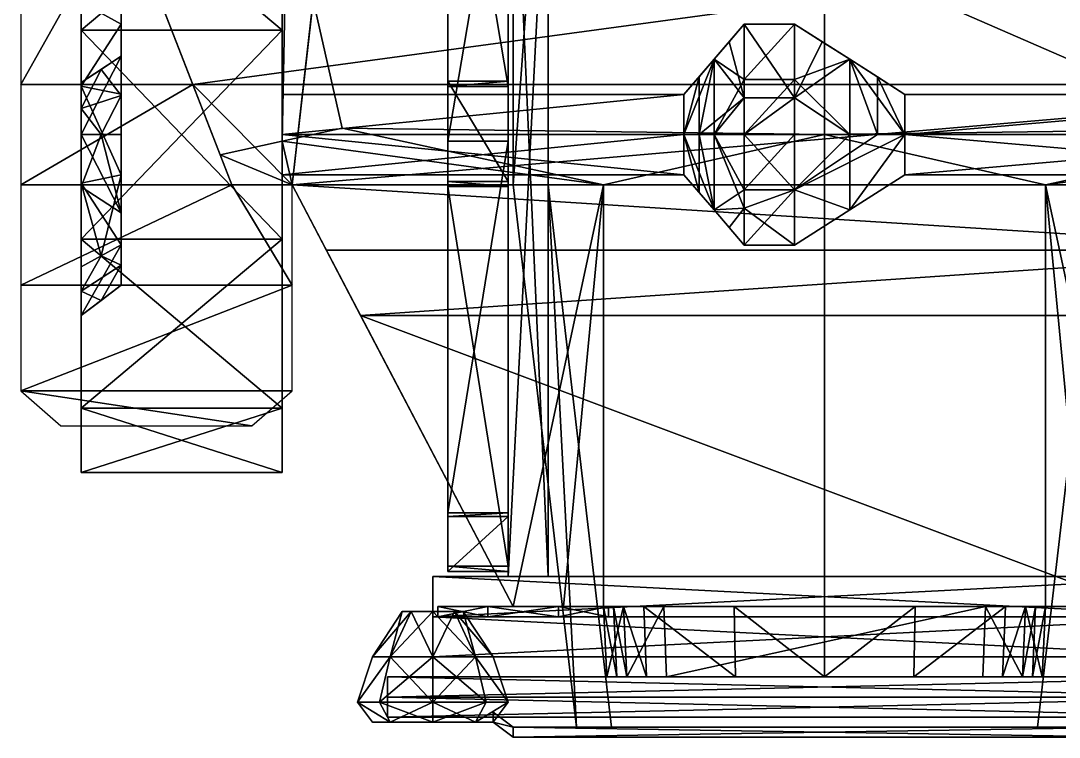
# Model space of a CAD drawing. Header units: millimetres. Extents: x -10.2 to 10.2, y -18.1 to 28.
# Drawn here: x -10 to 2.92, y -18.12 to -9.21 of the extents above; entities that cross this region are included whole.
import ezdxf

# ---------------------------------------------------------------- set-up
doc = ezdxf.new("R2010")
doc.units = ezdxf.units.MM
doc.header["$MEASUREMENT"] = 0
doc.layers.add('Default', color=7, linetype='Continuous')
doc.layers.add('wheels', color=2, linetype='Continuous')

msp = doc.modelspace()

# ---------------------------------------------------------------- linework, layer by layer
at = {"layer": 'Default', "extrusion": (0.993605, -0.11291, 0)}
for p, q in [((-6, -5.75, 7.75), (-6.625, -11.25, 7.75)), ((-6.483, -10, 10.5), (-6.227, -7.75, 9.75)), ((-6.625, -11.25, 10.5), (-6.483, -10, 10.5)), ((-6.625, -11.25, 7.75), (-6.625, -11.25, 10.5))]:
    msp.add_line(p, q, dxfattribs=at)
at = {"layer": 'Default', "extrusion": (0, 1, 0)}
for p, q in [((-2.5, -16.5, 5.625), (-2.75, -16.5, 6)), ((-2.75, -16.5, 6), (-2.625, -16.5, 13)), ((-2.625, -16.5, 13), (-2.5, -16.5, 13.125)), ((-2, -16.5, 5.5), (-2.5, -16.5, 5.625)), ((-2.5, -16.5, 13.125), (-2.25, -16.5, 13.25)), ((-2.25, -16.5, 13.25), (-1.125, -16.5, 13.5)), ((2, -16.5, 5.5), (-2, -16.5, 5.5)), ((-1.125, -16.5, 13.5), (0, -16.5, 13.625)), ((0, -16.5, 13.625), (1.125, -16.5, 13.5)), ((1.125, -16.5, 13.5), (2.25, -16.5, 13.25)), ((2.5, -16.5, 5.625), (2, -16.5, 5.5)), ((2.25, -16.5, 13.25), (2.5, -16.5, 13.125)), ((2.5, -16.5, 13.125), (2.625, -16.5, 13)), ((2.75, -16.5, 6), (2.5, -16.5, 5.625)), ((2.625, -16.5, 13), (2.75, -16.5, 6)), ((-2.462, -17.375, 5.623), (-2.708, -17.375, 5.992)), ((-2.708, -17.375, 5.992), (-2.585, -17.375, 12.885)), ((-2.585, -17.375, 12.885), (-2.462, -17.375, 13.008)), ((-1.969, -17.375, 5.5), (-2.462, -17.375, 5.623)), ((-2.462, -17.375, 13.008), (-2.215, -17.375, 13.131)), ((-2.215, -17.375, 13.131), (-1.108, -17.375, 13.377)), ((1.969, -17.375, 5.5), (-1.969, -17.375, 5.5)), ((-1.108, -17.375, 13.377), (0, -17.375, 13.5)), ((0, -17.375, 13.5), (1.108, -17.375, 13.377)), ((1.108, -17.375, 13.377), (2.215, -17.375, 13.131)), ((2.462, -17.375, 5.623), (1.969, -17.375, 5.5)), ((2.215, -17.375, 13.131), (2.462, -17.375, 13.008)), ((2.462, -17.375, 13.008), (2.585, -17.375, 12.885)), ((2.708, -17.375, 5.992), (2.462, -17.375, 5.623)), ((2.585, -17.375, 12.885), (2.708, -17.375, 5.992))]:
    msp.add_line(p, q, dxfattribs=at)
at = {"layer": 'Default'}
for points in [[(0, -10.625, 18), (0, -4.5, 19.25), (-6.688, -7.522, 18.625), (-6, -10.544, 18)], [(6.688, -7.522, 18.625), (0, -4.5, 19.25), (0, -10.625, 18), (6, -10.544, 18)], [(-3.938, -4.875, 6.25), (-3.938, -16.125, 5.914), (-3.438, -16.125, 5.914)], [(-3.938, -4.875, 6.25), (-3.938, -6.438, 4.812), (-3.938, -16.125, 5.914)], [(-3.938, -4.875, 6.25), (-3.438, -16.125, 5.914), (-3.438, -4.875, 6.25)], [(-3.438, -6.438, 4.812), (-3.438, -4.875, 6.25), (-3.438, -16.125, 5.914)], [(-3.438, -5.219, 6.689), (-3.875, -5.219, 6.689), (-3.875, -11.25, 6.938)], [(-3.438, -5.219, 6.689), (-3.875, -11.25, 6.938), (-3.438, -11.25, 6.938)], [(-3.875, -11.25, 6.938), (-3.875, -5.219, 6.689), (-3.875, -5.75, 7.75)], [(-4.688, -10.705, 5.31), (-4.688, -6.288, 5.781), (-4.688, -5.578, 5.45)], [(-4.688, -10.025, 4.477), (-4.688, -10.705, 5.31), (-4.688, -5.578, 5.45)], [(-3.938, -10.025, 4.477), (-4.688, -10.025, 4.477), (-4.688, -5.578, 5.45)], [(-3.938, -10.025, 4.477), (-4.688, -5.578, 5.45), (-3.938, -5.578, 5.45)], [(-3.938, -10.705, 5.31), (-3.938, -5.578, 5.45), (-3.938, -6.288, 5.781)], [(-3.938, -10.025, 4.477), (-3.938, -5.578, 5.45), (-3.938, -10.705, 5.31)], [(6.625, -11.25, 7.75), (-6.625, -11.25, 7.75), (-6, -5.75, 7.75)], [(6.625, -11.25, 7.75), (-6, -5.75, 7.75), (6, -5.75, 7.75)], [(-3.875, -11.25, 7.75), (-3.875, -11.25, 6.938), (-3.875, -5.75, 7.75)], [(-3.938, -6.288, 5.781), (-4.688, -6.288, 5.781), (-4.688, -10.705, 5.31)], [(-3.938, -6.288, 5.781), (-4.688, -10.705, 5.31), (-3.938, -10.705, 5.31)], [(-3.938, -16.125, 5.336), (-3.938, -6.438, 4.812), (-3.438, -6.438, 4.812)], [(-3.938, -16.125, 5.336), (-3.438, -6.438, 4.812), (-3.438, -16.125, 5.336)], [(-3.938, -6.438, 4.812), (-3.938, -16.125, 5.336), (-3.938, -16.125, 5.914)], [(-3.438, -16.125, 5.336), (-3.438, -6.438, 4.812), (-3.438, -16.125, 5.914)], [(-8.76, -7.688, 16), (-7.521, -10.875, 16), (-6.749, -10.708, 17.015), (-6.688, -7.522, 18.625)], [(-6.749, -10.708, 17.015), (-6, -10.544, 18), (-6.688, -7.522, 18.625)], [(-8.736, -7.75, 9.75), (-10, -7.75, 9.75), (-10, -10, 10.5)], [(-8.736, -7.75, 9.75), (-10, -10, 10.5), (-7.861, -10, 10.5)], [(-7.861, -10, 10.5), (-8.76, -7.688, 16), (-8.736, -7.75, 9.75)], [(-7.375, -11.25, 13.875), (-8.76, -7.688, 16), (-7.861, -10, 10.5)], [(-7.521, -10.875, 16), (-8.76, -7.688, 16), (-7.375, -11.25, 13.875)], [(8.736, -7.75, 9.75), (-7.861, -10, 10.5), (-8.736, -7.75, 9.75)], [(8.736, -7.75, 9.75), (7.861, -10, 10.5), (-7.861, -10, 10.5)], [(-6.227, -7.75, 9.75), (-6.312, -8.5, 7.75), (-6.483, -10, 10.5)], [(-6.483, -10, 10.5), (-6.312, -8.5, 7.75), (-6.625, -11.25, 7.75)], [(-1, -9.25, 4.919), (-1, -9.938, 5.316), (-1.375, -9.688, 4.666)], [(-1, -9.25, 4.919), (-1.375, -9.688, 4.666), (-1, -9.25, 4.125)], [(-1.375, -9.688, 4.666), (-1.375, -9.688, 3.584), (-1, -9.25, 4.125)], [(-1.375, -9.688, 3.584), (-1.188, -9.469, 3.457), (-1, -9.25, 4.125)], [(-1, -9.25, 3.331), (-1.188, -9.469, 3.457), (-1, -10.167, 2.802)], [(-1, -9.25, 4.125), (-1.188, -9.469, 3.457), (-1, -9.25, 3.331)], [(-0.375, -9.25, 4.919), (-0.375, -9.938, 5.316), (-1, -9.938, 5.316)], [(-0.375, -10.167, 2.802), (-0.375, -9.25, 3.331), (-1, -9.25, 3.331)], [(-0.375, -9.25, 3.331), (-0.375, -9.25, 4.125), (-1, -9.25, 4.125)], [(-0.375, -9.25, 4.125), (-0.375, -9.25, 4.919), (-1, -9.25, 4.919)], [(-0.375, -9.25, 4.919), (-1, -9.938, 5.316), (-1, -9.25, 4.919)], [(-0.375, -10.167, 2.802), (-1, -9.25, 3.331), (-1, -10.167, 2.802)], [(-0.375, -9.25, 3.331), (-1, -9.25, 4.125), (-1, -9.25, 3.331)], [(-0.375, -9.25, 4.125), (-1, -9.25, 4.919), (-1, -9.25, 4.125)], [(0.312, -9.688, 4.666), (-0.375, -9.938, 5.316), (-0.375, -9.25, 4.919)], [(-0.375, -9.25, 3.331), (-0.375, -10.167, 2.802), (-0.031, -9.469, 3.457)], [(-0.375, -9.25, 4.125), (-0.375, -9.25, 3.331), (-0.031, -9.469, 3.457)], [(-0.375, -9.25, 4.125), (0.312, -9.688, 4.666), (-0.375, -9.25, 4.919)], [(-0.031, -9.469, 3.457), (0.312, -9.688, 3.584), (-0.375, -9.25, 4.125)], [(0.312, -9.688, 3.584), (0.312, -9.688, 4.666), (-0.375, -9.25, 4.125)], [(-1, -10.167, 2.802), (-1.188, -9.469, 3.457), (-1.375, -9.688, 3.584)], [(-0.375, -10.167, 2.802), (0.312, -9.688, 3.584), (-0.031, -9.469, 3.457)], [(-1.75, -10.625, 4.702), (-1.75, -10.125, 4.414), (-1.375, -9.688, 4.666)], [(-1.375, -10.625, 5.208), (-1.75, -10.625, 4.702), (-1.375, -9.688, 4.666)], [(-1.75, -10.125, 4.414), (-1.562, -9.906, 3.71), (-1.375, -9.688, 4.666)], [(-1.375, -9.688, 3.584), (-1.375, -9.688, 4.666), (-1.562, -9.906, 3.71)], [(-1.375, -9.688, 3.584), (-1.562, -9.906, 3.71), (-1.562, -10.625, 3.295)], [(-1, -10.167, 2.802), (-1.375, -9.688, 3.584), (-1.562, -10.625, 3.295)], [(-1.375, -10.625, 5.208), (-1.375, -9.688, 4.666), (-1, -9.938, 5.316)], [(-0.375, -9.938, 5.316), (0.312, -9.688, 4.666), (0.312, -10.625, 5.208)], [(-0.375, -10.167, 2.802), (0.312, -10.625, 3.042), (0.312, -9.688, 3.584)], [(1, -10.625, 4.702), (0.312, -10.625, 5.208), (0.312, -9.688, 4.666)], [(0.656, -10.625, 3.295), (0.656, -9.906, 3.71), (0.312, -9.688, 3.584)], [(0.312, -9.688, 4.666), (0.312, -9.688, 3.584), (0.656, -9.906, 3.71)], [(0.312, -9.688, 4.666), (0.656, -9.906, 3.71), (1, -10.125, 4.414)], [(0.656, -10.625, 3.295), (0.312, -9.688, 3.584), (0.312, -10.625, 3.042)], [(1, -10.625, 4.702), (0.312, -9.688, 4.666), (1, -10.125, 4.414)], [(-1.562, -10.625, 3.295), (-1.562, -9.906, 3.71), (-1.75, -10.625, 3.548)], [(-1.75, -10.125, 4.414), (-1.75, -10.125, 3.836), (-1.562, -9.906, 3.71)], [(-1.562, -9.906, 3.71), (-1.75, -10.125, 3.836), (-1.75, -10.625, 3.548)], [(-1, -9.938, 5.316), (-1, -10.625, 5.713), (-1.375, -10.625, 5.208)], [(-0.375, -9.938, 5.316), (-0.375, -10.625, 5.713), (-1, -10.625, 5.713)], [(-0.375, -9.938, 5.316), (-1, -10.625, 5.713), (-1, -9.938, 5.316)], [(0.312, -10.625, 5.208), (-0.375, -10.625, 5.713), (-0.375, -9.938, 5.316)], [(1, -10.625, 3.548), (1, -10.125, 3.836), (0.656, -9.906, 3.71)], [(1, -10.125, 3.836), (1, -10.125, 4.414), (0.656, -9.906, 3.71)], [(1, -10.625, 3.548), (0.656, -9.906, 3.71), (0.656, -10.625, 3.295)], [(-7.375, -11.25, 10.5), (-7.861, -10, 10.5), (-10, -11.25, 10.5)], [(-7.861, -10, 10.5), (-10, -10, 10.5), (-10, -11.25, 10.5)], [(-7.375, -11.25, 10.5), (-7.375, -11.25, 13.875), (-7.861, -10, 10.5)], [(-7.375, -11.25, 10.5), (-7.861, -10, 10.5), (-6.625, -11.25, 10.5)], [(7.861, -10, 10.5), (-6.625, -11.25, 10.5), (-7.861, -10, 10.5)], [(7.861, -10, 10.5), (6.625, -11.25, 10.5), (-6.625, -11.25, 10.5)], [(-6.625, -11.25, 10.5), (-6.483, -10, 10.5), (-6.625, -11.25, 7.75)], [(-4.688, -9.961, 3.479), (-4.688, -11.209, 3.399), (-4.688, -11.273, 4.397)], [(-4.688, -10.025, 4.477), (-4.688, -9.961, 3.479), (-4.688, -11.273, 4.397)], [(-3.938, -11.209, 3.399), (-4.688, -11.209, 3.399), (-4.688, -9.961, 3.479)], [(-3.938, -9.961, 3.479), (-4.688, -9.961, 3.479), (-4.688, -10.025, 4.477)], [(-3.938, -11.209, 3.399), (-4.688, -9.961, 3.479), (-3.938, -9.961, 3.479)], [(-3.938, -9.961, 3.479), (-4.688, -10.025, 4.477), (-3.938, -10.025, 4.477)], [(-4.688, -10.705, 5.31), (-4.688, -10.025, 4.477), (-4.688, -11.273, 4.397)], [(-3.938, -9.961, 3.479), (-3.938, -11.273, 4.397), (-3.938, -11.209, 3.399)], [(-3.938, -10.025, 4.477), (-3.938, -11.273, 4.397), (-3.938, -9.961, 3.479)], [(-3.938, -10.705, 5.31), (-3.938, -11.273, 4.397), (-3.938, -10.025, 4.477)], [(-1.75, -10.125, 4.414), (-1.75, -10.625, 4.702), (-6.75, -10.625, 4.702)], [(-1.75, -10.125, 3.836), (-1.75, -10.125, 4.414), (-6.75, -10.125, 4.414)], [(-6.75, -10.625, 3.548), (-1.75, -10.625, 3.548), (-1.75, -10.125, 3.836)], [(-1.75, -10.125, 4.414), (-6.75, -10.625, 4.702), (-6.75, -10.125, 4.414)], [(-1.75, -10.125, 3.836), (-6.75, -10.125, 4.414), (-6.75, -10.125, 3.836)], [(-6.75, -10.625, 3.548), (-1.75, -10.125, 3.836), (-6.75, -10.125, 3.836)], [(-1.375, -10.625, 3.042), (-1, -10.167, 2.802), (-1.562, -10.625, 3.295)], [(-1, -10.625, 2.537), (-1, -10.167, 2.802), (-1.375, -10.625, 3.042)], [(-0.375, -10.625, 2.537), (-0.375, -10.167, 2.802), (-1, -10.625, 2.537)], [(-0.375, -10.167, 2.802), (-1, -10.167, 2.802), (-1, -10.625, 2.537)], [(0.312, -10.625, 3.042), (-0.375, -10.167, 2.802), (-0.375, -10.625, 2.537)], [(6.75, -10.125, 4.414), (6.75, -10.625, 4.702), (1, -10.625, 4.702)], [(6.75, -10.125, 3.836), (6.75, -10.125, 4.414), (1, -10.125, 4.414)], [(1, -10.625, 3.548), (6.75, -10.625, 3.548), (6.75, -10.125, 3.836)], [(6.75, -10.125, 4.414), (1, -10.625, 4.702), (1, -10.125, 4.414)], [(6.75, -10.125, 3.836), (1, -10.125, 4.414), (1, -10.125, 3.836)], [(1, -10.625, 3.548), (6.75, -10.125, 3.836), (1, -10.125, 3.836)], [(-6.749, -10.708, 17.015), (-2.75, -11.25, 14.267), (-6, -10.544, 18)], [(-2.75, -11.25, 14.267), (0, -10.625, 18), (-6, -10.544, 18)], [(2.75, -11.25, 14.267), (6, -10.544, 18), (0, -10.625, 18)], [(6.749, -10.708, 17.015), (6, -10.544, 18), (2.75, -11.25, 14.267)], [(-6.625, -11.25, 13.939), (-6.749, -10.708, 17.015), (-7.521, -10.875, 16)], [(-1.75, -10.625, 4.702), (-1.75, -11.125, 4.414), (-6.75, -11.125, 4.414)], [(-1.75, -11.125, 3.836), (-1.75, -10.625, 3.548), (-6.75, -10.625, 3.548)], [(-1.75, -10.625, 4.702), (-6.75, -11.125, 4.414), (-6.75, -10.625, 4.702)], [(-1.75, -11.125, 3.836), (-6.75, -10.625, 3.548), (-6.75, -11.125, 3.836)], [(-6.625, -11.25, 13.939), (-2.75, -11.25, 14.267), (-6.749, -10.708, 17.015)], [(-4.688, -11.273, 4.397), (-4.688, -15.332, 5.202), (-4.688, -10.705, 5.31)], [(-3.938, -10.705, 5.31), (-4.688, -10.705, 5.31), (-4.688, -15.332, 5.202)], [(-3.938, -10.705, 5.31), (-4.688, -15.332, 5.202), (-3.938, -15.332, 5.202)], [(-3.938, -11.273, 4.397), (-3.938, -10.705, 5.31), (-3.938, -15.332, 5.202)], [(0, -10.625, 18), (-2.75, -11.25, 14.267), (0, -11.25, 14.5)], [(-1.75, -11.125, 4.414), (-1.75, -10.625, 4.702), (-1.375, -11.562, 4.666)], [(-1.375, -11.562, 4.666), (-1.75, -10.625, 4.702), (-1.375, -10.625, 5.208)], [(-1.75, -11.125, 3.836), (-1.562, -11.344, 3.71), (-1.75, -10.625, 3.548)], [(-1.562, -11.344, 3.71), (-1.562, -10.625, 3.295), (-1.75, -10.625, 3.548)], [(-1.562, -11.344, 3.71), (-1.375, -11.562, 3.584), (-1.562, -10.625, 3.295)], [(-1.375, -10.625, 3.042), (-1.562, -10.625, 3.295), (-1.375, -11.562, 3.584)], [(-1, -10.625, 5.713), (-1, -11.312, 5.316), (-1.375, -10.625, 5.208)], [(-1, -11.542, 3.067), (-1, -10.625, 2.537), (-1.375, -10.625, 3.042)], [(-1.375, -11.562, 4.666), (-1.375, -10.625, 5.208), (-1, -11.312, 5.316)], [(-1.375, -10.625, 3.042), (-1.375, -11.562, 3.584), (-1, -11.542, 3.067)], [(-0.375, -10.625, 5.713), (-0.375, -11.312, 5.316), (-1, -11.312, 5.316)], [(-0.375, -10.625, 2.537), (-1, -10.625, 2.537), (-0.375, -11.312, 2.934)], [(-0.375, -10.625, 5.713), (-1, -11.312, 5.316), (-1, -10.625, 5.713)], [(-1, -10.625, 2.537), (-1, -11.542, 3.067), (-0.375, -11.312, 2.934)], [(0.312, -10.625, 5.208), (-0.375, -11.312, 5.316), (-0.375, -10.625, 5.713)], [(-0.375, -11.312, 5.316), (0.312, -10.625, 5.208), (0.312, -11.562, 4.666)], [(0.312, -10.625, 3.042), (-0.375, -10.625, 2.537), (-0.375, -11.312, 2.934)], [(-0.375, -11.312, 2.934), (0.312, -11.562, 3.584), (1, -10.625, 3.548)], [(0.656, -10.625, 3.295), (0.312, -10.625, 3.042), (-0.375, -11.312, 2.934)], [(1, -10.625, 3.548), (0.656, -10.625, 3.295), (-0.375, -11.312, 2.934)], [(0, -10.625, 18), (0, -11.25, 14.5), (2.75, -11.25, 14.267)], [(1, -10.625, 4.702), (1, -11.125, 4.414), (0.312, -11.562, 4.666)], [(1, -10.625, 4.702), (0.312, -11.562, 4.666), (0.312, -10.625, 5.208)], [(0.312, -11.562, 3.584), (1, -11.125, 3.836), (1, -10.625, 3.548)], [(6.75, -10.625, 4.702), (6.75, -11.125, 4.414), (1, -11.125, 4.414)], [(1, -10.625, 3.548), (1, -11.125, 3.836), (6.75, -11.125, 3.836)], [(6.75, -10.625, 4.702), (1, -11.125, 4.414), (1, -10.625, 4.702)], [(1, -10.625, 3.548), (6.75, -11.125, 3.836), (6.75, -10.625, 3.548)], [(6.625, -11.25, 13.939), (6.749, -10.708, 17.015), (2.75, -11.25, 14.267)], [(-7.521, -10.875, 16), (-7.375, -11.25, 13.875), (-6.625, -11.25, 13.939)], [(-1.75, -11.125, 4.414), (-1.75, -11.125, 3.836), (-6.75, -11.125, 3.836)], [(-1.75, -11.125, 4.414), (-6.75, -11.125, 3.836), (-6.75, -11.125, 4.414)], [(-3.938, -11.273, 4.397), (-4.688, -11.273, 4.397), (-4.688, -11.209, 3.399)], [(-3.938, -11.273, 4.397), (-4.688, -11.209, 3.399), (-3.938, -11.209, 3.399)], [(-1.562, -11.344, 3.71), (-1.75, -11.125, 4.414), (-1.375, -11.562, 4.666)], [(-1.75, -11.125, 4.414), (-1.562, -11.344, 3.71), (-1.75, -11.125, 3.836)], [(1, -11.125, 3.836), (0.312, -11.562, 3.584), (0.312, -11.562, 4.666)], [(1, -11.125, 3.836), (0.312, -11.562, 4.666), (1, -11.125, 4.414)], [(6.75, -11.125, 4.414), (6.75, -11.125, 3.836), (1, -11.125, 3.836)], [(6.75, -11.125, 4.414), (1, -11.125, 3.836), (1, -11.125, 4.414)], [(-6.625, -12.5, 10.125), (-7.375, -11.25, 10.5), (-10, -12.5, 10.125)], [(-7.375, -11.25, 10.5), (-10, -11.25, 10.5), (-10, -12.5, 10.125)], [(-6.625, -11.25, 10.5), (-6.625, -11.25, 13.939), (-7.375, -11.25, 13.875), (-7.375, -11.25, 10.5)], [(-7.375, -11.25, 10.5), (-6.625, -12.5, 10.125), (-6.625, -11.25, 10.5)], [(-6.625, -11.25, 9), (-5.774, -12.875, 8.25), (-6.625, -11.25, 10.5)], [(-3.875, -16.5, 11.5), (-6.625, -11.25, 13.939), (-6.625, -11.25, 10.5)], [(-5.774, -12.875, 8.25), (-3.875, -16.5, 11.5), (-6.625, -11.25, 10.5)], [(-2.75, -11.25, 14.267), (-6.625, -11.25, 13.939), (-3.875, -16.5, 11.5)], [(6.199, -12.062, 8.625), (6.625, -11.25, 9), (-6.625, -11.25, 9)], [(6.199, -12.062, 8.625), (-6.625, -11.25, 9), (-6.199, -12.062, 8.625)], [(6.625, -11.25, 10.5), (-6.625, -11.25, 10.5), (-6.625, -11.25, 7.75)], [(6.625, -11.25, 10.5), (-6.625, -11.25, 7.75), (6.625, -11.25, 7.75)], [(-4.688, -15.995, 4.783), (-4.688, -15.332, 5.202), (-4.688, -11.273, 4.397)], [(-3.938, -15.995, 4.783), (-4.688, -15.995, 4.783), (-4.688, -11.273, 4.397)], [(-3.938, -15.995, 4.783), (-4.688, -11.273, 4.397), (-3.938, -11.273, 4.397)], [(-3.938, -15.995, 4.783), (-3.938, -11.273, 4.397), (-3.938, -15.332, 5.202)], [(-2.75, -11.25, 14.267), (-3.875, -16.5, 11.5), (-3.25, -16.5, 11.625)], [(-3.088, -18, 7.438), (-3.088, -18, 6.812), (-3.875, -11.25, 6.938)], [(-3.438, -11.25, 6.938), (-3.875, -11.25, 6.938), (-3.088, -18, 6.812)], [(-3.088, -18, 7.438), (-3.875, -11.25, 6.938), (-3.875, -11.25, 7.75)], [(-3.088, -18, 7.438), (-3.875, -11.25, 7.75), (-3.438, -11.25, 7.75)], [(-2.65, -18, 6.812), (-2.65, -18, 7.438), (-3.438, -11.25, 6.938)], [(-2.65, -18, 7.438), (-3.088, -18, 7.438), (-3.438, -11.25, 7.75)], [(-2.65, -18, 7.438), (-3.438, -11.25, 7.75), (-3.438, -11.25, 6.938)], [(-3.438, -11.25, 6.938), (-3.088, -18, 6.812), (-2.65, -18, 6.812)], [(-2.75, -16.5, 13.5), (-2.75, -11.25, 14.267), (-3.25, -16.5, 11.625)], [(-2.75, -11.25, 14.267), (-2.75, -16.5, 13.5), (0, -16.5, 13.75), (0, -11.25, 14.5)], [(-1.562, -11.344, 3.71), (-1.375, -11.562, 4.666), (-1.375, -11.562, 3.584)], [(-1, -11.312, 5.316), (-1, -12, 4.919), (-1.375, -11.562, 4.666)], [(-0.375, -11.312, 5.316), (-0.375, -12, 4.919), (-1, -12, 4.919)], [(-0.375, -12, 3.331), (-0.375, -11.312, 2.934), (-1, -11.542, 3.067)], [(-0.375, -11.312, 5.316), (-1, -12, 4.919), (-1, -11.312, 5.316)], [(0.312, -11.562, 4.666), (-0.375, -12, 4.919), (-0.375, -11.312, 5.316)], [(0.312, -11.562, 3.584), (-0.375, -11.312, 2.934), (-0.375, -12, 3.331)], [(0, -16.5, 13.75), (2.75, -16.5, 13.5), (2.75, -11.25, 14.267), (0, -11.25, 14.5)], [(2.65, -18, 6.812), (3.438, -11.25, 6.938), (2.65, -18, 7.438)], [(3.438, -11.25, 6.938), (2.65, -18, 6.812), (3.088, -18, 6.812)], [(2.65, -18, 7.438), (3.438, -11.25, 7.75), (3.088, -18, 7.438)], [(3.438, -11.25, 6.938), (3.438, -11.25, 7.75), (2.65, -18, 7.438)], [(2.75, -11.25, 14.267), (3.25, -16.5, 11.625), (3.875, -16.5, 11.5)], [(2.75, -16.5, 13.5), (3.25, -16.5, 11.625), (2.75, -11.25, 14.267)], [(2.75, -11.25, 14.267), (3.875, -16.5, 11.5), (6.625, -11.25, 13.939)], [(-1, -11.542, 3.067), (-1.375, -11.562, 3.584), (-1.188, -11.781, 3.457)], [(-1.188, -11.781, 3.457), (-1.375, -11.562, 3.584), (-1, -12, 4.125)], [(-1, -12, 4.125), (-1.375, -11.562, 4.666), (-1, -12, 4.919)], [(-1.375, -11.562, 3.584), (-1.375, -11.562, 4.666), (-1, -12, 4.125)], [(-1, -11.542, 3.067), (-1.188, -11.781, 3.457), (-1, -12, 3.331)], [(-0.375, -12, 3.331), (-1, -11.542, 3.067), (-1, -12, 3.331)], [(0.312, -11.562, 4.666), (-0.375, -12, 4.125), (-0.375, -12, 4.919)], [(0.312, -11.562, 3.584), (-0.375, -12, 3.331), (-0.375, -12, 4.125)], [(-0.375, -12, 4.125), (0.312, -11.562, 4.666), (0.312, -11.562, 3.584)], [(-1, -12, 4.125), (-1, -12, 3.331), (-1.188, -11.781, 3.457)], [(-0.375, -12, 4.919), (-0.375, -12, 4.125), (-1, -12, 4.125)], [(-0.375, -12, 4.125), (-0.375, -12, 3.331), (-1, -12, 3.331)], [(-0.375, -12, 4.919), (-1, -12, 4.125), (-1, -12, 4.919)], [(-0.375, -12, 4.125), (-1, -12, 3.331), (-1, -12, 4.125)], [(-5.774, -12.875, 8.25), (6.199, -12.062, 8.625), (-6.199, -12.062, 8.625)], [(-5.774, -12.875, 8.25), (5.774, -12.875, 8.25), (6.199, -12.062, 8.625)], [(-10, -13.812, 9.375), (-6.625, -13.812, 9.375), (-6.625, -12.5, 10.125)], [(-10, -13.812, 9.375), (-6.625, -12.5, 10.125), (-10, -12.5, 10.125)], [(-3.875, -16.5, 11.5), (-5.774, -12.875, 8.25), (-3.875, -16.5, 8.25)], [(3.875, -16.5, 8.25), (5.774, -12.875, 8.25), (-5.774, -12.875, 8.25)], [(3.875, -16.5, 8.25), (-5.774, -12.875, 8.25), (-3.875, -16.5, 8.25)], [(-7.125, -14.25, 9.125), (-6.625, -13.812, 9.375), (-10, -13.812, 9.375)], [(-9.5, -14.25, 9.125), (-7.125, -14.25, 9.125), (-10, -13.812, 9.375)], [(-4.688, -16.062, 5.844), (-4.688, -15.332, 5.202), (-4.688, -15.995, 4.783)], [(-4.688, -16.062, 5.844), (-4.688, -15.376, 5.888), (-4.688, -15.332, 5.202)], [(-3.938, -15.332, 5.202), (-4.688, -15.332, 5.202), (-4.688, -15.376, 5.888)], [(-3.938, -15.332, 5.202), (-4.688, -15.376, 5.888), (-3.938, -15.376, 5.888)], [(-3.938, -16.062, 5.844), (-3.938, -15.995, 4.783), (-3.938, -15.332, 5.202)], [(-3.938, -16.062, 5.844), (-3.938, -15.332, 5.202), (-3.938, -15.376, 5.888)], [(-3.938, -15.376, 5.888), (-4.688, -15.376, 5.888), (-4.688, -16.062, 5.844)], [(-3.938, -15.376, 5.888), (-4.688, -16.062, 5.844), (-3.938, -16.062, 5.844)], [(-3.938, -16.062, 5.844), (-4.688, -16.062, 5.844), (-4.688, -15.995, 4.783)], [(-3.938, -16.062, 5.844), (-4.688, -15.995, 4.783), (-3.938, -15.995, 4.783)], [(-4.875, -16.125, 5.914), (-4.875, -16.125, 5.336), (-4.875, -16.625, 6.202)], [(-4.875, -16.125, 5.336), (-4.875, -16.125, 5.914), (4.875, -16.125, 5.914)], [(-4.875, -16.625, 5.048), (-4.875, -16.125, 5.336), (4.875, -16.125, 5.336)], [(-4.875, -16.125, 5.914), (-4.875, -16.625, 6.202), (4.875, -16.625, 6.202)], [(-4.875, -16.625, 5.048), (-4.875, -16.625, 6.202), (-4.875, -16.125, 5.336)], [(-4.875, -16.125, 5.336), (4.875, -16.125, 5.914), (4.875, -16.125, 5.336)], [(-4.875, -16.625, 5.048), (4.875, -16.125, 5.336), (4.875, -16.625, 5.048)], [(-4.875, -16.125, 5.914), (4.875, -16.625, 6.202), (4.875, -16.125, 5.914)], [(-4.812, -16.5, 10.122), (-2.688, -16.5, 10.122), (-3.31, -16.5, 9.5)], [(-4.812, -16.5, 11.003), (-2.688, -16.5, 11.003), (-2.688, -16.5, 10.122)], [(-2.688, -16.5, 11.003), (-4.812, -16.5, 11.003), (-3.31, -16.5, 11.625)], [(-4.812, -16.625, 10.122), (-4.812, -16.5, 10.122), (-4.19, -16.5, 9.5)], [(-4.812, -16.625, 11.003), (-4.812, -16.5, 11.003), (-4.812, -16.5, 10.122)], [(-4.19, -16.625, 11.625), (-4.19, -16.5, 11.625), (-4.812, -16.5, 11.003)], [(-4.812, -16.5, 10.122), (-3.31, -16.5, 9.5), (-4.19, -16.5, 9.5)], [(-4.812, -16.5, 11.003), (-4.19, -16.5, 11.625), (-3.31, -16.5, 11.625)], [(-4.812, -16.5, 11.003), (-2.688, -16.5, 10.122), (-4.812, -16.5, 10.122)], [(-4.812, -16.625, 10.122), (-4.19, -16.5, 9.5), (-4.19, -16.625, 9.5)], [(-4.812, -16.625, 11.003), (-4.812, -16.5, 10.122), (-4.812, -16.625, 10.122)], [(-4.19, -16.625, 11.625), (-4.812, -16.5, 11.003), (-4.812, -16.625, 11.003)], [(-4.19, -16.625, 9.5), (-4.19, -16.5, 9.5), (-3.31, -16.5, 9.5)], [(-3.31, -16.625, 11.625), (-3.31, -16.5, 11.625), (-4.19, -16.5, 11.625)], [(-4.19, -16.625, 9.5), (-3.31, -16.5, 9.5), (-3.31, -16.625, 9.5)], [(-3.31, -16.625, 11.625), (-4.19, -16.5, 11.625), (-4.19, -16.625, 11.625)], [(3.875, -16.5, 7.5), (3.875, -16.5, 8.25), (-3.875, -16.5, 8.25), (-3.875, -16.5, 7.5)], [(-3.25, -16.5, 11.625), (-3.875, -16.5, 8.25), (3.875, -16.5, 8.25), (3.25, -16.5, 11.625)], [(-3.875, -16.5, 11.5), (-3.875, -16.5, 8.25), (-3.25, -16.5, 11.625)], [(-3.31, -16.625, 9.5), (-3.31, -16.5, 9.5), (-2.688, -16.5, 10.122)], [(-2.688, -16.625, 11.003), (-2.688, -16.5, 11.003), (-3.31, -16.5, 11.625)], [(-3.31, -16.625, 9.5), (-2.688, -16.5, 10.122), (-2.688, -16.625, 10.122)], [(-2.688, -16.625, 11.003), (-3.31, -16.5, 11.625), (-3.31, -16.625, 11.625)], [(0, -16.5, 13.75), (-2.75, -16.5, 13.5), (-3.25, -16.5, 11.625)], [(3.25, -16.5, 11.625), (0, -16.5, 13.75), (-3.25, -16.5, 11.625)], [(-2.5, -16.5, 5.625), (-2.75, -16.5, 6), (-2.708, -17.375, 5.992)], [(-2.708, -17.374, 5.993), (-2.75, -16.5, 6), (-2.585, -17.375, 12.885)], [(-2.75, -16.5, 6), (-2.625, -16.5, 13), (-2.585, -17.375, 12.885)], [(-2.462, -17.375, 5.623), (-2.5, -16.5, 5.625), (-2.708, -17.375, 5.992)], [(-2.688, -16.625, 10.122), (-2.688, -16.5, 10.122), (-2.688, -16.5, 11.003)], [(-2.688, -16.625, 10.122), (-2.688, -16.5, 11.003), (-2.688, -16.625, 11.003)], [(-2.625, -16.5, 13), (-2.5, -16.5, 13.125), (-2.462, -17.375, 13.008)], [(-2.625, -16.5, 13), (-2.462, -17.375, 13.008), (-2.585, -17.375, 12.885)], [(-2.462, -17.375, 5.623), (-2, -16.5, 5.5), (-2.5, -16.5, 5.625)], [(-2.462, -17.375, 13.008), (-2.5, -16.5, 13.125), (-2.215, -17.375, 13.131)], [(-2.5, -16.5, 13.125), (-2.25, -16.5, 13.25), (-2.215, -17.375, 13.131)], [(-2.462, -17.375, 5.623), (-1.969, -17.375, 5.5), (-2, -16.5, 5.5)], [(-1.108, -17.375, 13.377), (-2.215, -17.375, 13.131), (-2.25, -16.5, 13.25)], [(-1.108, -17.375, 13.377), (-2.25, -16.5, 13.25), (-1.125, -16.5, 13.5)], [(-1.969, -17.375, 5.5), (2, -16.5, 5.5), (-2, -16.5, 5.5)], [(-1.969, -17.375, 5.5), (1.969, -17.375, 5.5), (2, -16.5, 5.5)], [(0, -17.375, 13.5), (-1.108, -17.375, 13.377), (-1.125, -16.5, 13.5)], [(0, -17.375, 13.5), (-1.125, -16.5, 13.5), (0, -16.5, 13.625)], [(0, -16.5, 13.75), (3.25, -16.5, 11.625), (2.75, -16.5, 13.5)], [(1.108, -17.375, 13.377), (0, -17.375, 13.5), (1.125, -16.5, 13.5)], [(0, -17.375, 13.5), (0, -16.5, 13.625), (1.125, -16.5, 13.5)], [(2.215, -17.375, 13.131), (1.108, -17.375, 13.377), (2.25, -16.5, 13.25)], [(1.108, -17.375, 13.377), (1.125, -16.5, 13.5), (2.25, -16.5, 13.25)], [(1.969, -17.375, 5.5), (2.462, -17.375, 5.623), (2, -16.5, 5.5)], [(2.462, -17.375, 5.623), (2.5, -16.5, 5.625), (2, -16.5, 5.5)], [(2.462, -17.375, 13.008), (2.215, -17.375, 13.131), (2.5, -16.5, 13.125)], [(2.215, -17.375, 13.131), (2.25, -16.5, 13.25), (2.5, -16.5, 13.125)], [(2.462, -17.375, 13.008), (2.5, -16.5, 13.125), (2.625, -16.5, 13)], [(2.462, -17.375, 13.008), (2.625, -16.5, 13), (2.585, -17.375, 12.885)], [(2.5, -16.5, 5.625), (2.462, -17.375, 5.623), (2.708, -17.375, 5.992)], [(2.75, -16.5, 6), (2.5, -16.5, 5.625), (2.708, -17.375, 5.992)], [(2.625, -16.5, 13), (2.75, -16.5, 6), (2.585, -17.375, 12.885)], [(2.75, -16.5, 6), (2.708, -17.374, 5.993), (2.585, -17.375, 12.885)], [(-5.625, -17.125, 8.5), (-5.255, -16.562, 8.5), (-5.144, -16.562, 8.231)], [(-5.625, -17.125, 8.5), (-5.144, -16.562, 8.231), (-5.405, -17.125, 7.97)], [(-5.405, -17.125, 9.03), (-5.255, -16.562, 8.5), (-5.625, -17.125, 8.5)], [(-5.405, -17.125, 7.97), (-5.144, -16.562, 8.231), (-4.875, -17.125, 7.75)], [(-5.405, -17.125, 9.03), (-5.144, -16.562, 8.769), (-5.255, -16.562, 8.5)], [(-4.875, -17.125, 9.25), (-4.875, -16.562, 8.88), (-5.405, -17.125, 9.03)], [(-4.875, -16.562, 8.88), (-5.144, -16.562, 8.769), (-5.405, -17.125, 9.03)], [(-5.144, -16.562, 8.231), (-5.255, -16.562, 8.5), (-4.606, -16.562, 8.231)], [(-5.144, -16.562, 8.769), (-4.606, -16.562, 8.231), (-5.255, -16.562, 8.5)], [(-5.144, -16.562, 8.769), (-4.495, -16.562, 8.5), (-4.606, -16.562, 8.231)], [(-5.144, -16.562, 8.769), (-4.875, -16.562, 8.88), (-4.495, -16.562, 8.5)], [(-4.875, -16.562, 8.12), (-5.144, -16.562, 8.231), (-4.606, -16.562, 8.231)], [(-5.144, -16.562, 8.231), (-4.875, -16.562, 8.12), (-4.875, -17.125, 7.75)], [(-4.495, -16.562, 8.5), (-4.875, -16.562, 8.88), (-4.606, -16.562, 8.769)], [(-4.345, -17.125, 9.03), (-4.606, -16.562, 8.769), (-4.875, -16.562, 8.88)], [(-4.875, -17.125, 7.75), (-4.875, -16.562, 8.12), (-4.606, -16.562, 8.231)], [(-4.345, -17.125, 9.03), (-4.875, -16.562, 8.88), (-4.875, -17.125, 9.25)], [(-4.875, -17.125, 7.75), (-4.606, -16.562, 8.231), (-4.345, -17.125, 7.97)], [(-4.875, -17.125, 5.914), (-4.875, -16.625, 5.048), (-4.875, -17.125, 5.336)], [(-4.875, -16.625, 5.048), (-4.875, -17.125, 5.914), (-4.875, -16.625, 6.202)], [(-4.875, -17.125, 5.336), (-4.875, -16.625, 5.048), (4.875, -16.625, 5.048)], [(-4.875, -16.625, 6.202), (-4.875, -17.125, 5.914), (4.875, -17.125, 5.914)], [(-4.875, -17.125, 5.336), (4.875, -16.625, 5.048), (4.875, -17.125, 5.336)], [(-4.875, -16.625, 6.202), (4.875, -17.125, 5.914), (4.875, -16.625, 6.202)], [(-4.812, -16.625, 10.122), (-4.19, -16.625, 9.5), (-3.31, -16.625, 9.5)], [(-4.812, -16.625, 11.003), (-4.812, -16.625, 10.122), (-2.688, -16.625, 10.122)], [(-2.688, -16.625, 11.003), (-3.31, -16.625, 11.625), (-4.812, -16.625, 11.003)], [(-4.812, -16.625, 10.122), (-3.31, -16.625, 9.5), (-2.688, -16.625, 10.122)], [(-3.31, -16.625, 11.625), (-4.19, -16.625, 11.625), (-4.812, -16.625, 11.003)], [(-4.812, -16.625, 11.003), (-2.688, -16.625, 10.122), (-2.688, -16.625, 11.003)], [(-4.345, -17.125, 7.97), (-4.606, -16.562, 8.231), (-4.125, -17.125, 8.5)], [(-4.495, -16.562, 8.5), (-4.606, -16.562, 8.769), (-4.345, -17.125, 9.03)], [(-4.606, -16.562, 8.231), (-4.495, -16.562, 8.5), (-4.125, -17.125, 8.5)], [(-4.125, -17.125, 8.5), (-4.495, -16.562, 8.5), (-4.345, -17.125, 9.03)], [(-5.812, -17.688, 8.5), (-5.625, -17.125, 8.5), (-5.405, -17.125, 7.97)], [(-5.538, -17.688, 9.163), (-5.405, -17.125, 9.03), (-5.812, -17.688, 8.5)], [(-5.812, -17.688, 8.5), (-5.405, -17.125, 7.97), (-5.538, -17.688, 7.837)], [(-5.405, -17.125, 9.03), (-5.625, -17.125, 8.5), (-5.812, -17.688, 8.5)], [(-5.538, -17.688, 7.837), (-5.405, -17.125, 7.97), (-4.875, -17.688, 7.562)], [(-4.875, -17.688, 9.438), (-4.875, -17.125, 9.25), (-5.538, -17.688, 9.163)], [(-4.875, -17.125, 9.25), (-5.405, -17.125, 9.03), (-5.538, -17.688, 9.163)], [(-5.405, -17.125, 7.97), (-4.875, -17.125, 7.75), (-4.875, -17.688, 7.562)], [(-4.875, -17.125, 5.914), (-4.875, -17.125, 5.336), (4.875, -17.125, 5.336)], [(-4.875, -17.125, 5.914), (4.875, -17.125, 5.336), (4.875, -17.125, 5.914)], [(-4.212, -17.688, 9.163), (-4.345, -17.125, 9.03), (-4.875, -17.125, 9.25)], [(-4.875, -17.688, 7.562), (-4.875, -17.125, 7.75), (-4.345, -17.125, 7.97)], [(-4.212, -17.688, 9.163), (-4.875, -17.125, 9.25), (-4.875, -17.688, 9.438)], [(-4.875, -17.688, 7.562), (-4.345, -17.125, 7.97), (-4.212, -17.688, 7.837)], [(-3.938, -17.688, 8.5), (-4.125, -17.125, 8.5), (-4.345, -17.125, 9.03)], [(-4.212, -17.688, 7.837), (-4.345, -17.125, 7.97), (-3.938, -17.688, 8.5)], [(-3.938, -17.688, 8.5), (-4.345, -17.125, 9.03), (-4.212, -17.688, 9.163)], [(-4.345, -17.125, 7.97), (-4.125, -17.125, 8.5), (-3.938, -17.688, 8.5)], [(5.438, -17.375, 7.5), (5.438, -17.625, 7.25), (-5.438, -17.625, 7.25)], [(5.438, -17.625, 7.75), (5.438, -17.375, 7.5), (-5.438, -17.375, 7.5)], [(-5.438, -17.625, 7.25), (-5.438, -17.625, 7.75), (-5.438, -17.375, 7.5)], [(5.438, -17.375, 7.5), (-5.438, -17.625, 7.25), (-5.438, -17.375, 7.5)], [(5.438, -17.625, 7.75), (-5.438, -17.375, 7.5), (-5.438, -17.625, 7.75)], [(-2.708, -17.375, 5.992), (-1.969, -17.375, 5.5), (-2.462, -17.375, 5.623)], [(-2.708, -17.375, 5.992), (-1.108, -17.375, 13.377), (-1.969, -17.375, 5.5)], [(-2.708, -17.375, 5.992), (-2.585, -17.375, 12.885), (-2.215, -17.375, 13.131)], [(-2.708, -17.375, 5.992), (-2.215, -17.375, 13.131), (-1.108, -17.375, 13.377)], [(-2.215, -17.375, 13.131), (-2.585, -17.375, 12.885), (-2.462, -17.375, 13.008)], [(0, -17.375, 13.5), (1.969, -17.375, 5.5), (-1.969, -17.375, 5.5)], [(0, -17.375, 13.5), (-1.969, -17.375, 5.5), (-1.108, -17.375, 13.377)], [(1.108, -17.375, 13.377), (1.969, -17.375, 5.5), (0, -17.375, 13.5)], [(2.708, -17.375, 5.992), (1.969, -17.375, 5.5), (1.108, -17.375, 13.377)], [(2.708, -17.375, 5.992), (1.108, -17.375, 13.377), (2.215, -17.375, 13.131)], [(1.969, -17.375, 5.5), (2.708, -17.375, 5.992), (2.462, -17.375, 5.623)], [(2.215, -17.375, 13.131), (2.462, -17.375, 13.008), (2.585, -17.375, 12.885)], [(2.708, -17.375, 5.992), (2.215, -17.375, 13.131), (2.585, -17.375, 12.885)], [(-5.625, -17.938, 8.5), (-5.812, -17.688, 8.5), (-5.405, -17.938, 7.97)], [(-5.405, -17.938, 9.03), (-5.538, -17.688, 9.163), (-5.812, -17.688, 8.5)], [(-5.812, -17.688, 8.5), (-5.538, -17.688, 7.837), (-5.405, -17.938, 7.97)], [(-5.405, -17.938, 9.03), (-5.812, -17.688, 8.5), (-5.625, -17.938, 8.5)], [(-5.405, -17.938, 7.97), (-5.538, -17.688, 7.837), (-4.875, -17.688, 7.562)], [(-4.875, -17.938, 9.25), (-4.875, -17.688, 9.438), (-5.538, -17.688, 9.163)], [(-4.875, -17.938, 9.25), (-5.538, -17.688, 9.163), (-5.405, -17.938, 9.03)], [(-5.438, -17.625, 7.25), (-5.438, -17.875, 7.5), (-5.438, -17.625, 7.75)], [(5.438, -17.625, 7.25), (5.438, -17.875, 7.5), (-5.438, -17.875, 7.5)], [(5.438, -17.875, 7.5), (5.438, -17.625, 7.75), (-5.438, -17.625, 7.75)], [(5.438, -17.625, 7.25), (-5.438, -17.875, 7.5), (-5.438, -17.625, 7.25)], [(5.438, -17.875, 7.5), (-5.438, -17.625, 7.75), (-5.438, -17.875, 7.5)], [(-5.405, -17.938, 7.97), (-4.875, -17.688, 7.562), (-4.875, -17.938, 7.75)], [(-4.345, -17.938, 9.03), (-4.212, -17.688, 9.163), (-4.875, -17.938, 9.25)], [(-4.875, -17.938, 7.75), (-4.875, -17.688, 7.562), (-4.345, -17.938, 7.97)], [(-4.212, -17.688, 9.163), (-4.875, -17.688, 9.438), (-4.875, -17.938, 9.25)], [(-4.875, -17.688, 7.562), (-4.212, -17.688, 7.837), (-4.345, -17.938, 7.97)], [(-4.125, -17.938, 8.5), (-3.938, -17.688, 8.5), (-4.345, -17.938, 9.03)], [(-4.345, -17.938, 7.97), (-4.212, -17.688, 7.837), (-3.938, -17.688, 8.5)], [(-3.938, -17.688, 8.5), (-4.212, -17.688, 9.163), (-4.345, -17.938, 9.03)], [(-4.345, -17.938, 7.97), (-3.938, -17.688, 8.5), (-4.125, -17.938, 8.5)], [(-4.125, -17.938, 6.812), (-4.125, -17.938, 7.75), (-4.125, -17.812, 7.75)], [(-4.125, -17.812, 7.75), (-4.125, -17.938, 7.75), (-3.875, -18, 7.75)], [(-4.125, -17.812, 6.812), (-4.125, -17.812, 7.75), (-3.875, -18, 7.75)], [(-3.875, -18, 6.812), (-4.125, -17.938, 6.812), (-4.125, -17.812, 6.812)], [(-4.125, -17.938, 6.812), (-4.125, -17.812, 7.75), (-4.125, -17.812, 6.812)], [(-4.125, -17.812, 6.812), (-3.875, -18, 7.75), (-3.875, -18, 6.812)], [(-5.625, -17.938, 8.5), (-4.345, -17.938, 9.03), (-4.875, -17.938, 9.25)], [(-5.405, -17.938, 7.97), (-4.345, -17.938, 9.03), (-5.625, -17.938, 8.5)], [(-5.625, -17.938, 8.5), (-4.875, -17.938, 9.25), (-5.405, -17.938, 9.03)], [(-4.125, -17.938, 8.5), (-5.405, -17.938, 7.97), (-4.875, -17.938, 7.75)], [(-5.405, -17.938, 7.97), (-4.125, -17.938, 8.5), (-4.345, -17.938, 9.03)], [(-4.125, -17.938, 8.5), (-4.875, -17.938, 7.75), (-4.345, -17.938, 7.97)], [(-3.875, -18, 6.812), (-3.875, -18.125, 6.812), (-4.125, -17.938, 6.812)], [(-4.125, -17.938, 6.812), (-3.875, -18.125, 6.812), (-3.875, -18.125, 7.75)], [(-4.125, -17.938, 7.75), (-3.875, -18.125, 7.75), (-3.875, -18, 7.75)], [(-4.125, -17.938, 6.812), (-3.875, -18.125, 7.75), (-4.125, -17.938, 7.75)], [(3.875, -18.125, 6.812), (-3.875, -18.125, 6.812), (-3.875, -18, 6.812)], [(3.875, -18, 7.75), (-3.875, -18, 7.75), (-3.875, -18.125, 7.75)], [(3.875, -18, 6.812), (-3.875, -18, 6.812), (-3.875, -18, 7.75)], [(3.875, -18.125, 6.812), (-3.875, -18, 6.812), (3.875, -18, 6.812)], [(3.875, -18, 7.75), (-3.875, -18.125, 7.75), (3.875, -18.125, 7.75)], [(3.875, -18, 6.812), (-3.875, -18, 7.75), (3.875, -18, 7.75)], [(3.875, -18.125, 6.812), (3.875, -18.125, 7.75), (-3.875, -18.125, 7.75)], [(3.875, -18.125, 6.812), (-3.875, -18.125, 7.75), (-3.875, -18.125, 6.812)]]:
    msp.add_3dface(points, dxfattribs=at)
at = {"layer": 'wheels'}
for points in [[(-9.25, -8.978, 2.478), (-9.25, -7.222, 1.653), (-9.25, -9.325, 0.125)], [(-9.25, -7.222, 6.597), (-9.25, -8.978, 5.772), (-9.25, -9.325, 8.125)], [(-9.25, -7.222, 6.597), (-9.25, -9.325, 8.125), (-6.75, -9.325, 8.125)], [(-9.25, -9.325, 0.125), (-9.25, -7.222, 1.653), (-6.75, -7.222, 1.653)], [(-9.25, -7.222, 6.597), (-6.75, -9.325, 8.125), (-6.75, -7.222, 6.597)], [(-9.25, -9.325, 0.125), (-6.75, -7.222, 1.653), (-6.75, -9.325, 0.125)], [(-6.75, -7.222, 1.653), (-6.75, -14.831, 4.125), (-6.75, -11.925, 0.125)], [(-6.75, -9.325, 0.125), (-6.75, -7.222, 1.653), (-6.75, -11.925, 0.125)], [(-6.75, -11.925, 8.125), (-6.75, -7.222, 6.597), (-6.75, -9.325, 8.125)], [(-6.75, -7.222, 1.653), (-6.75, -7.222, 6.597), (-6.75, -14.831, 4.125)], [(-6.75, -11.925, 8.125), (-6.75, -14.028, 6.597), (-6.75, -7.222, 6.597)], [(-6.75, -7.222, 6.597), (-6.75, -14.028, 6.597), (-6.75, -14.831, 4.125)], [(-9.25, -8.978, 2.478), (-8.75, -9.252, 2.752), (-8.75, -8.75, 3.623)], [(-9.25, -8.978, 5.772), (-8.75, -8.75, 4.627), (-8.75, -9.252, 5.498)], [(-8.75, -8.75, 3.623), (-8.75, -9.252, 2.752), (-8.75, -9.651, 3.562)], [(-8.75, -9.651, 3.562), (-8.75, -9.651, 4.688), (-8.75, -8.75, 4.627)], [(-8.75, -9.252, 5.498), (-8.75, -8.75, 4.627), (-8.75, -9.651, 4.688)], [(-8.75, -9.651, 3.562), (-8.75, -8.75, 4.627), (-8.75, -8.75, 3.623)], [(-9.25, -9.325, 0.125), (-9.25, -10.022, 1.875), (-9.25, -8.978, 2.478)], [(-9.25, -10.022, 6.375), (-9.25, -9.325, 8.125), (-9.25, -8.978, 5.772)], [(-9.25, -10.022, 6.375), (-9.25, -8.978, 5.772), (-8.75, -9.252, 5.498)], [(-9.25, -10.022, 1.875), (-8.75, -9.252, 2.752), (-9.25, -8.978, 2.478)], [(-9.25, -10.022, 1.875), (-8.75, -10.123, 2.25), (-8.75, -9.252, 2.752)], [(-9.25, -10.022, 6.375), (-8.75, -9.252, 5.498), (-8.75, -10.123, 6)], [(-8.75, -10.123, 2.25), (-8.75, -10.625, 3), (-8.75, -9.252, 2.752)], [(-8.75, -9.651, 4.688), (-8.75, -10.138, 4.969), (-8.75, -9.252, 5.498)], [(-8.75, -10.625, 3), (-8.75, -9.651, 3.562), (-8.75, -9.252, 2.752)], [(-8.75, -10.138, 4.969), (-8.75, -10.123, 6), (-8.75, -9.252, 5.498)], [(-9.25, -11.228, 1.875), (-9.25, -10.022, 1.875), (-9.25, -9.325, 0.125)], [(-9.25, -9.325, 0.125), (-9.25, -11.925, 0.125), (-9.25, -11.228, 1.875)], [(-9.25, -11.228, 6.375), (-9.25, -9.325, 8.125), (-9.25, -10.022, 6.375)], [(-9.25, -9.325, 8.125), (-9.25, -11.228, 6.375), (-9.25, -11.925, 8.125)], [(-9.25, -11.925, 0.125), (-9.25, -9.325, 0.125), (-6.75, -9.325, 0.125)], [(-9.25, -9.325, 8.125), (-9.25, -11.925, 8.125), (-6.75, -11.925, 8.125)], [(-9.25, -11.925, 0.125), (-6.75, -9.325, 0.125), (-6.75, -11.925, 0.125)], [(-9.25, -9.325, 8.125), (-6.75, -11.925, 8.125), (-6.75, -9.325, 8.125)], [(-8.75, -9.651, 3.562), (-8.75, -10.625, 3), (-9.25, -10.625, 3.375)], [(-8.75, -9.651, 3.562), (-9.25, -9.975, 3.75), (-9, -9.813, 4.594)], [(-8.75, -9.651, 3.562), (-9.25, -10.625, 3.375), (-9.25, -9.975, 3.75)], [(-9, -9.813, 4.594), (-8.75, -9.651, 4.688), (-8.75, -9.651, 3.562)], [(-9, -9.813, 4.594), (-8.75, -10.138, 4.969), (-8.75, -9.651, 4.688)], [(-9.25, -9.975, 4.5), (-9, -9.813, 4.594), (-9.25, -9.975, 3.75)], [(-8.75, -10.138, 4.969), (-9, -9.813, 4.594), (-9.25, -10.3, 4.688)], [(-9.25, -10.3, 4.688), (-9, -9.813, 4.594), (-9.25, -9.975, 4.5)], [(-9.25, -10.3, 4.688), (-9.25, -9.975, 3.75), (-9.25, -11.275, 3.75)], [(-9.25, -9.975, 4.5), (-9.25, -9.975, 3.75), (-9.25, -10.3, 4.688)], [(-9.25, -9.975, 3.75), (-9.25, -10.625, 3.375), (-9.25, -11.275, 3.75)], [(-9.25, -10.022, 1.875), (-9.25, -11.228, 1.875), (-8.75, -11.127, 2.25)], [(-9.25, -10.022, 6.375), (-8.75, -10.123, 6), (-8.75, -11.127, 6)], [(-9.25, -10.022, 1.875), (-8.75, -11.127, 2.25), (-8.75, -10.123, 2.25)], [(-9.25, -10.022, 6.375), (-8.75, -11.127, 6), (-9.25, -11.228, 6.375)], [(-8.75, -10.138, 4.969), (-9.25, -10.3, 4.688), (-9, -10.625, 5.062)], [(-8.75, -10.138, 4.969), (-9, -10.625, 5.062), (-8.75, -10.625, 5.25)], [(-8.75, -11.127, 2.25), (-8.75, -10.625, 3), (-8.75, -10.123, 2.25)], [(-8.75, -10.138, 4.969), (-8.75, -10.625, 5.25), (-8.75, -10.123, 6)], [(-8.75, -10.123, 6), (-8.75, -10.625, 5.25), (-8.75, -11.127, 6)], [(-9.25, -11.275, 3.75), (-9.25, -11.275, 4.5), (-9.25, -10.3, 4.688)], [(-9.25, -10.3, 4.688), (-9.25, -11.275, 4.5), (-9.25, -10.625, 4.875)], [(-9.25, -10.3, 4.688), (-9.25, -10.625, 4.875), (-9, -10.625, 5.062)], [(-9.25, -11.275, 4.5), (-9, -10.625, 5.062), (-9.25, -10.625, 4.875)], [(-8.75, -11.599, 4.688), (-9, -10.625, 5.062), (-9.25, -11.275, 4.5)], [(-8.75, -10.625, 3), (-8.75, -11.599, 3.562), (-9.25, -10.625, 3.375)], [(-8.75, -11.599, 3.562), (-9.25, -11.275, 3.75), (-9.25, -10.625, 3.375)], [(-9, -10.625, 5.062), (-8.75, -11.599, 4.688), (-8.75, -10.625, 5.25)], [(-8.75, -10.625, 5.25), (-8.75, -11.599, 4.688), (-8.75, -11.127, 6)], [(-8.75, -11.599, 3.562), (-8.75, -10.625, 3), (-8.75, -11.127, 2.25)], [(-9.25, -11.228, 6.375), (-8.75, -11.127, 6), (-8.75, -11.998, 5.498)], [(-8.75, -11.127, 2.25), (-9.25, -11.228, 1.875), (-9, -12.135, 2.615)], [(-9.25, -11.228, 1.875), (-9.25, -11.925, 0.125), (-9.25, -12.272, 2.478)], [(-9.25, -11.228, 6.375), (-9.25, -12.272, 5.772), (-9.25, -11.925, 8.125)], [(-9.25, -11.228, 1.875), (-9.25, -12.272, 2.478), (-9, -12.135, 2.615)], [(-9.25, -11.228, 6.375), (-8.75, -11.998, 5.498), (-9.25, -12.272, 5.772)], [(-9, -12.135, 2.615), (-8.75, -11.998, 2.752), (-8.75, -11.127, 2.25)], [(-8.75, -11.998, 2.752), (-8.75, -11.599, 3.562), (-8.75, -11.127, 2.25)], [(-8.75, -11.599, 4.688), (-8.75, -11.998, 5.498), (-8.75, -11.127, 6)], [(-8.75, -11.599, 3.562), (-8.75, -11.599, 4.688), (-9.25, -11.275, 4.5)], [(-8.75, -11.599, 3.562), (-9.25, -11.275, 4.5), (-9.25, -11.275, 3.75)], [(-8.75, -12.5, 3.623), (-8.75, -11.599, 3.562), (-8.75, -12.249, 3.188)], [(-8.75, -11.998, 2.752), (-8.75, -12.249, 3.188), (-8.75, -11.599, 3.562)], [(-8.75, -12.5, 3.623), (-8.75, -12.5, 4.627), (-8.75, -11.599, 4.688)], [(-8.75, -11.998, 5.498), (-8.75, -11.599, 4.688), (-8.75, -12.5, 4.627)], [(-8.75, -12.5, 3.623), (-8.75, -11.599, 4.688), (-8.75, -11.599, 3.562)], [(-9.25, -12.272, 2.478), (-9.25, -11.925, 0.125), (-9.25, -14.028, 1.653)], [(-9.25, -12.272, 5.772), (-9.25, -14.028, 6.597), (-9.25, -11.925, 8.125)], [(-9.25, -14.028, 1.653), (-9.25, -11.925, 0.125), (-6.75, -11.925, 0.125)], [(-9.25, -11.925, 8.125), (-9.25, -14.028, 6.597), (-6.75, -14.028, 6.597)], [(-9.25, -14.028, 1.653), (-6.75, -11.925, 0.125), (-6.75, -14.028, 1.653)], [(-9.25, -11.925, 8.125), (-6.75, -14.028, 6.597), (-6.75, -11.925, 8.125)], [(-9.25, -12.875, 4.728), (-9.25, -12.272, 5.772), (-8.75, -11.998, 5.498)], [(-9.25, -12.875, 4.728), (-8.75, -11.998, 5.498), (-8.75, -12.5, 4.627)], [(-8.75, -12.249, 3.188), (-8.75, -11.998, 2.752), (-9, -12.135, 2.615)], [(-6.75, -14.831, 4.125), (-6.75, -14.028, 1.653), (-6.75, -11.925, 0.125)], [(-9, -12.135, 2.615), (-9.25, -12.272, 2.478), (-9.25, -12.574, 3)], [(-9, -12.135, 2.615), (-9.25, -12.574, 3), (-8.75, -12.249, 3.188)], [(-8.75, -12.249, 3.188), (-9.25, -12.574, 3), (-9, -12.688, 3.572)], [(-9.25, -14.028, 1.653), (-9.25, -12.574, 3), (-9.25, -12.272, 2.478)], [(-9.25, -12.272, 5.772), (-9.25, -12.875, 4.728), (-9.25, -14.028, 6.597)], [(-8.75, -12.249, 3.188), (-9, -12.688, 3.572), (-8.75, -12.5, 3.623)], [(-8.75, -12.5, 4.627), (-9, -12.688, 3.572), (-9.25, -12.875, 4.728)], [(-9, -12.688, 3.572), (-8.75, -12.5, 4.627), (-8.75, -12.5, 3.623)], [(-9.25, -14.028, 1.653), (-9.25, -12.875, 3.522), (-9.25, -12.574, 3)], [(-9.25, -12.875, 3.522), (-9, -12.688, 3.572), (-9.25, -12.574, 3)], [(-9.25, -12.875, 3.522), (-9.25, -12.875, 4.728), (-9, -12.688, 3.572)], [(-9.25, -14.831, 4.125), (-9.25, -12.875, 3.522), (-9.25, -14.028, 1.653)], [(-9.25, -12.875, 4.728), (-9.25, -14.831, 4.125), (-9.25, -14.028, 6.597)], [(-9.25, -12.875, 4.728), (-9.25, -12.875, 3.522), (-9.25, -14.831, 4.125)], [(-9.25, -14.831, 4.125), (-9.25, -14.028, 1.653), (-6.75, -14.028, 1.653)], [(-9.25, -14.028, 6.597), (-9.25, -14.831, 4.125), (-6.75, -14.831, 4.125)], [(-9.25, -14.831, 4.125), (-6.75, -14.028, 1.653), (-6.75, -14.831, 4.125)], [(-9.25, -14.028, 6.597), (-6.75, -14.831, 4.125), (-6.75, -14.028, 6.597)]]:
    msp.add_3dface(points, dxfattribs=at)

doc.saveas('drawing.dxf')
